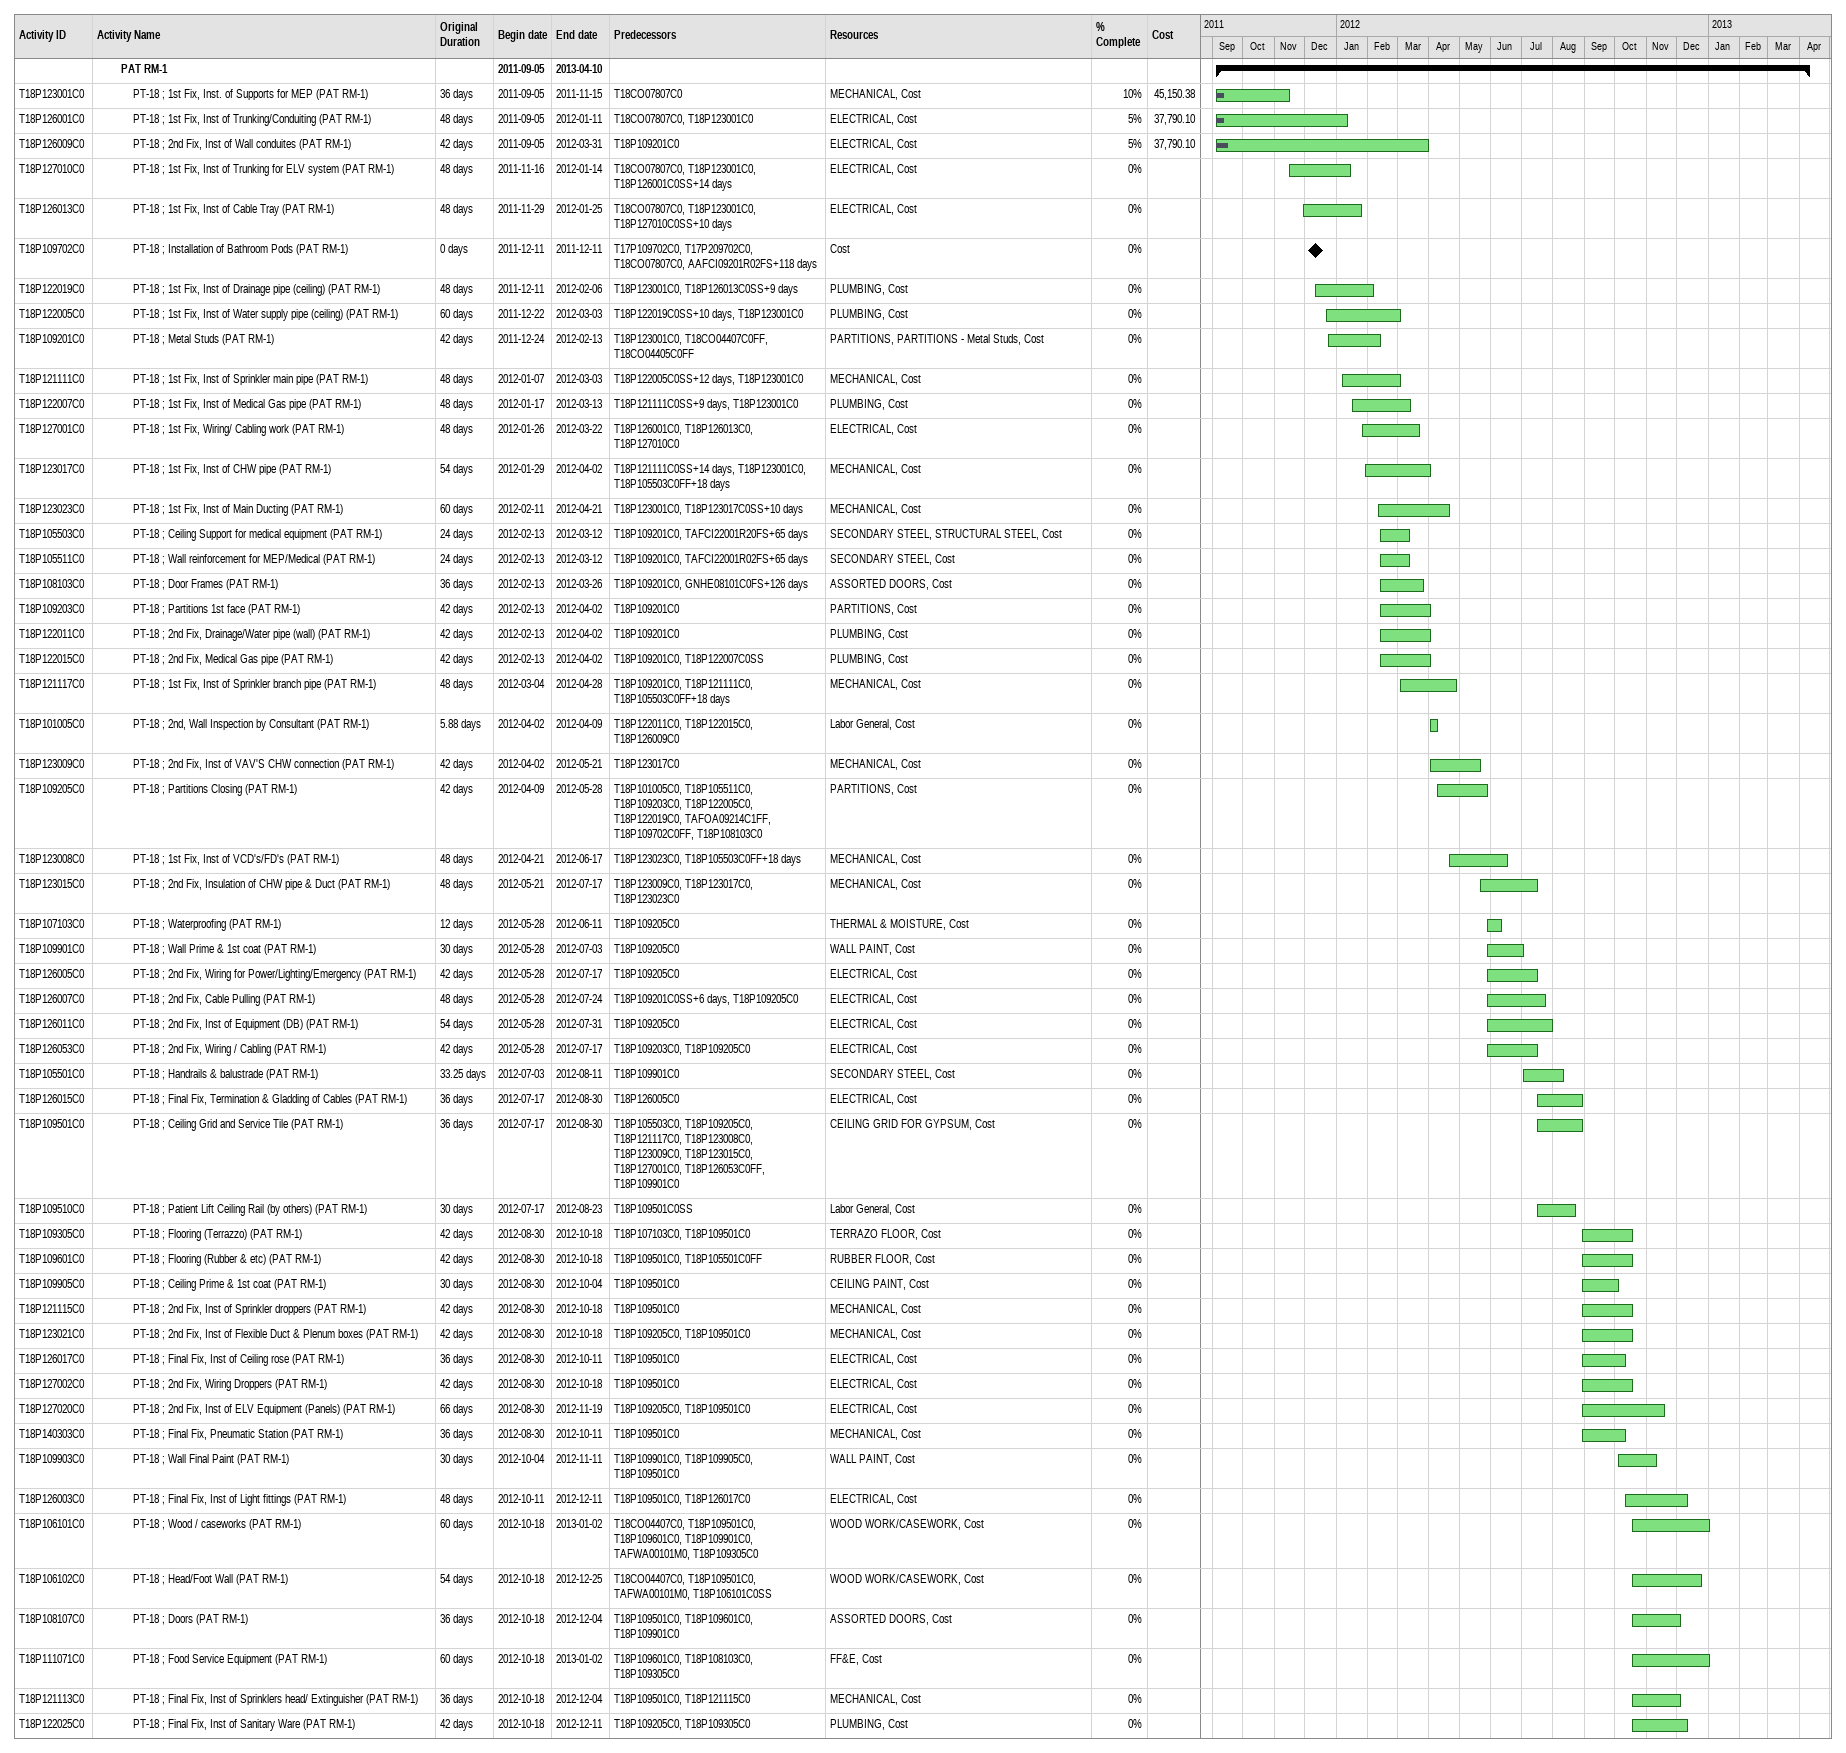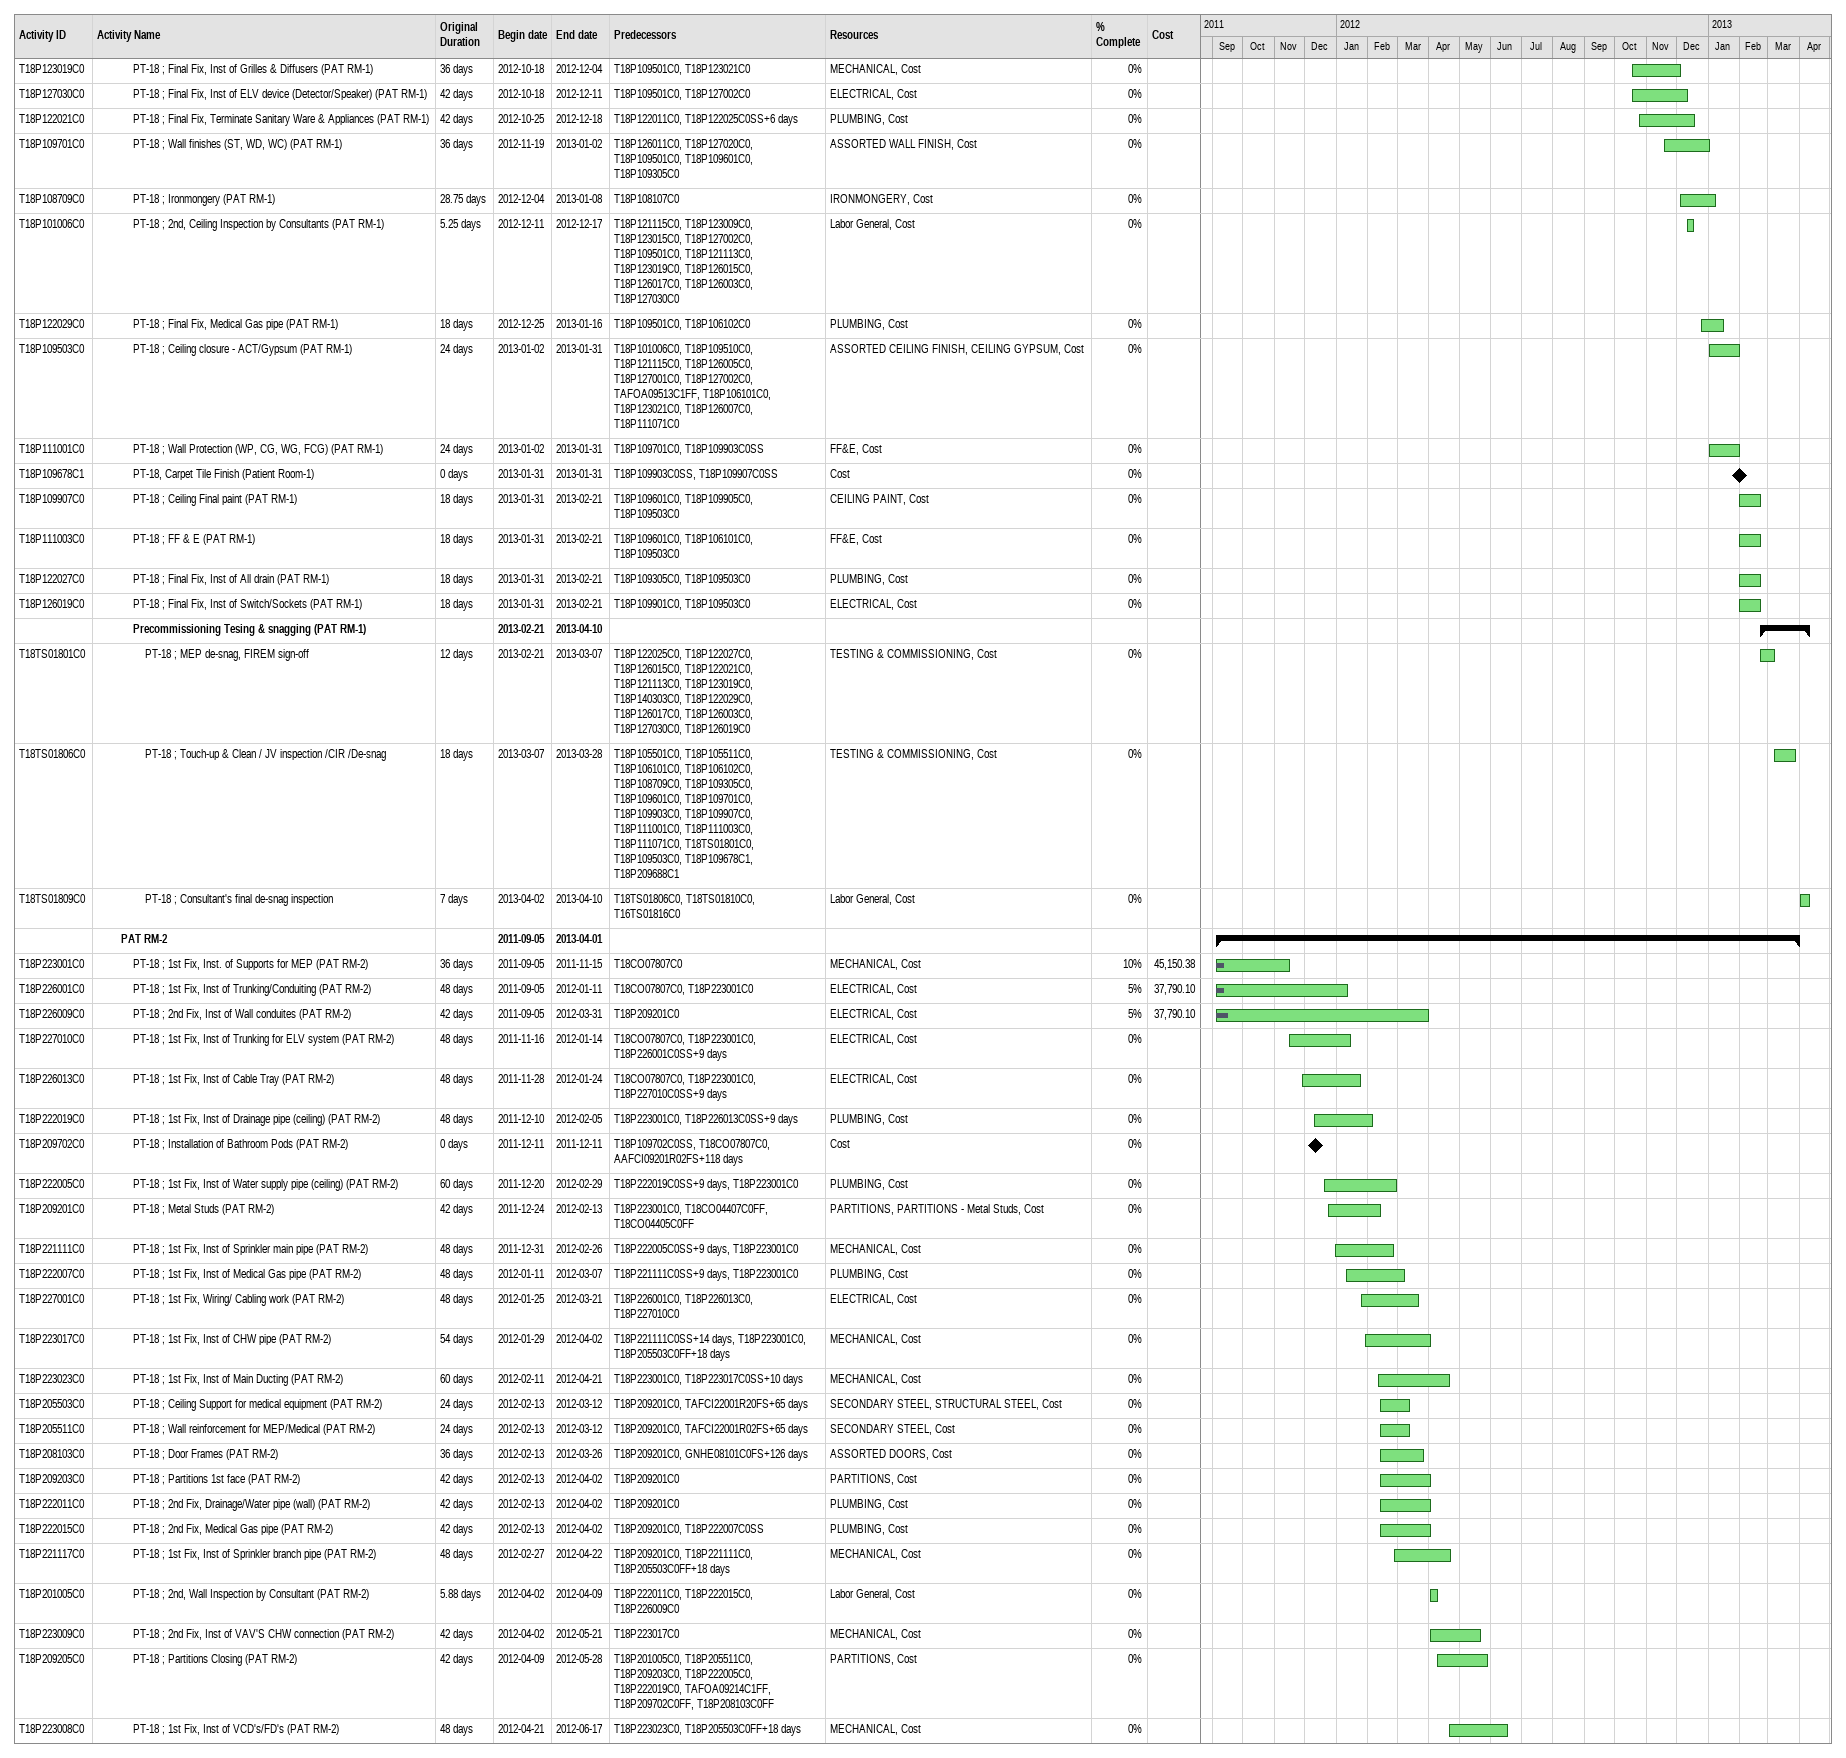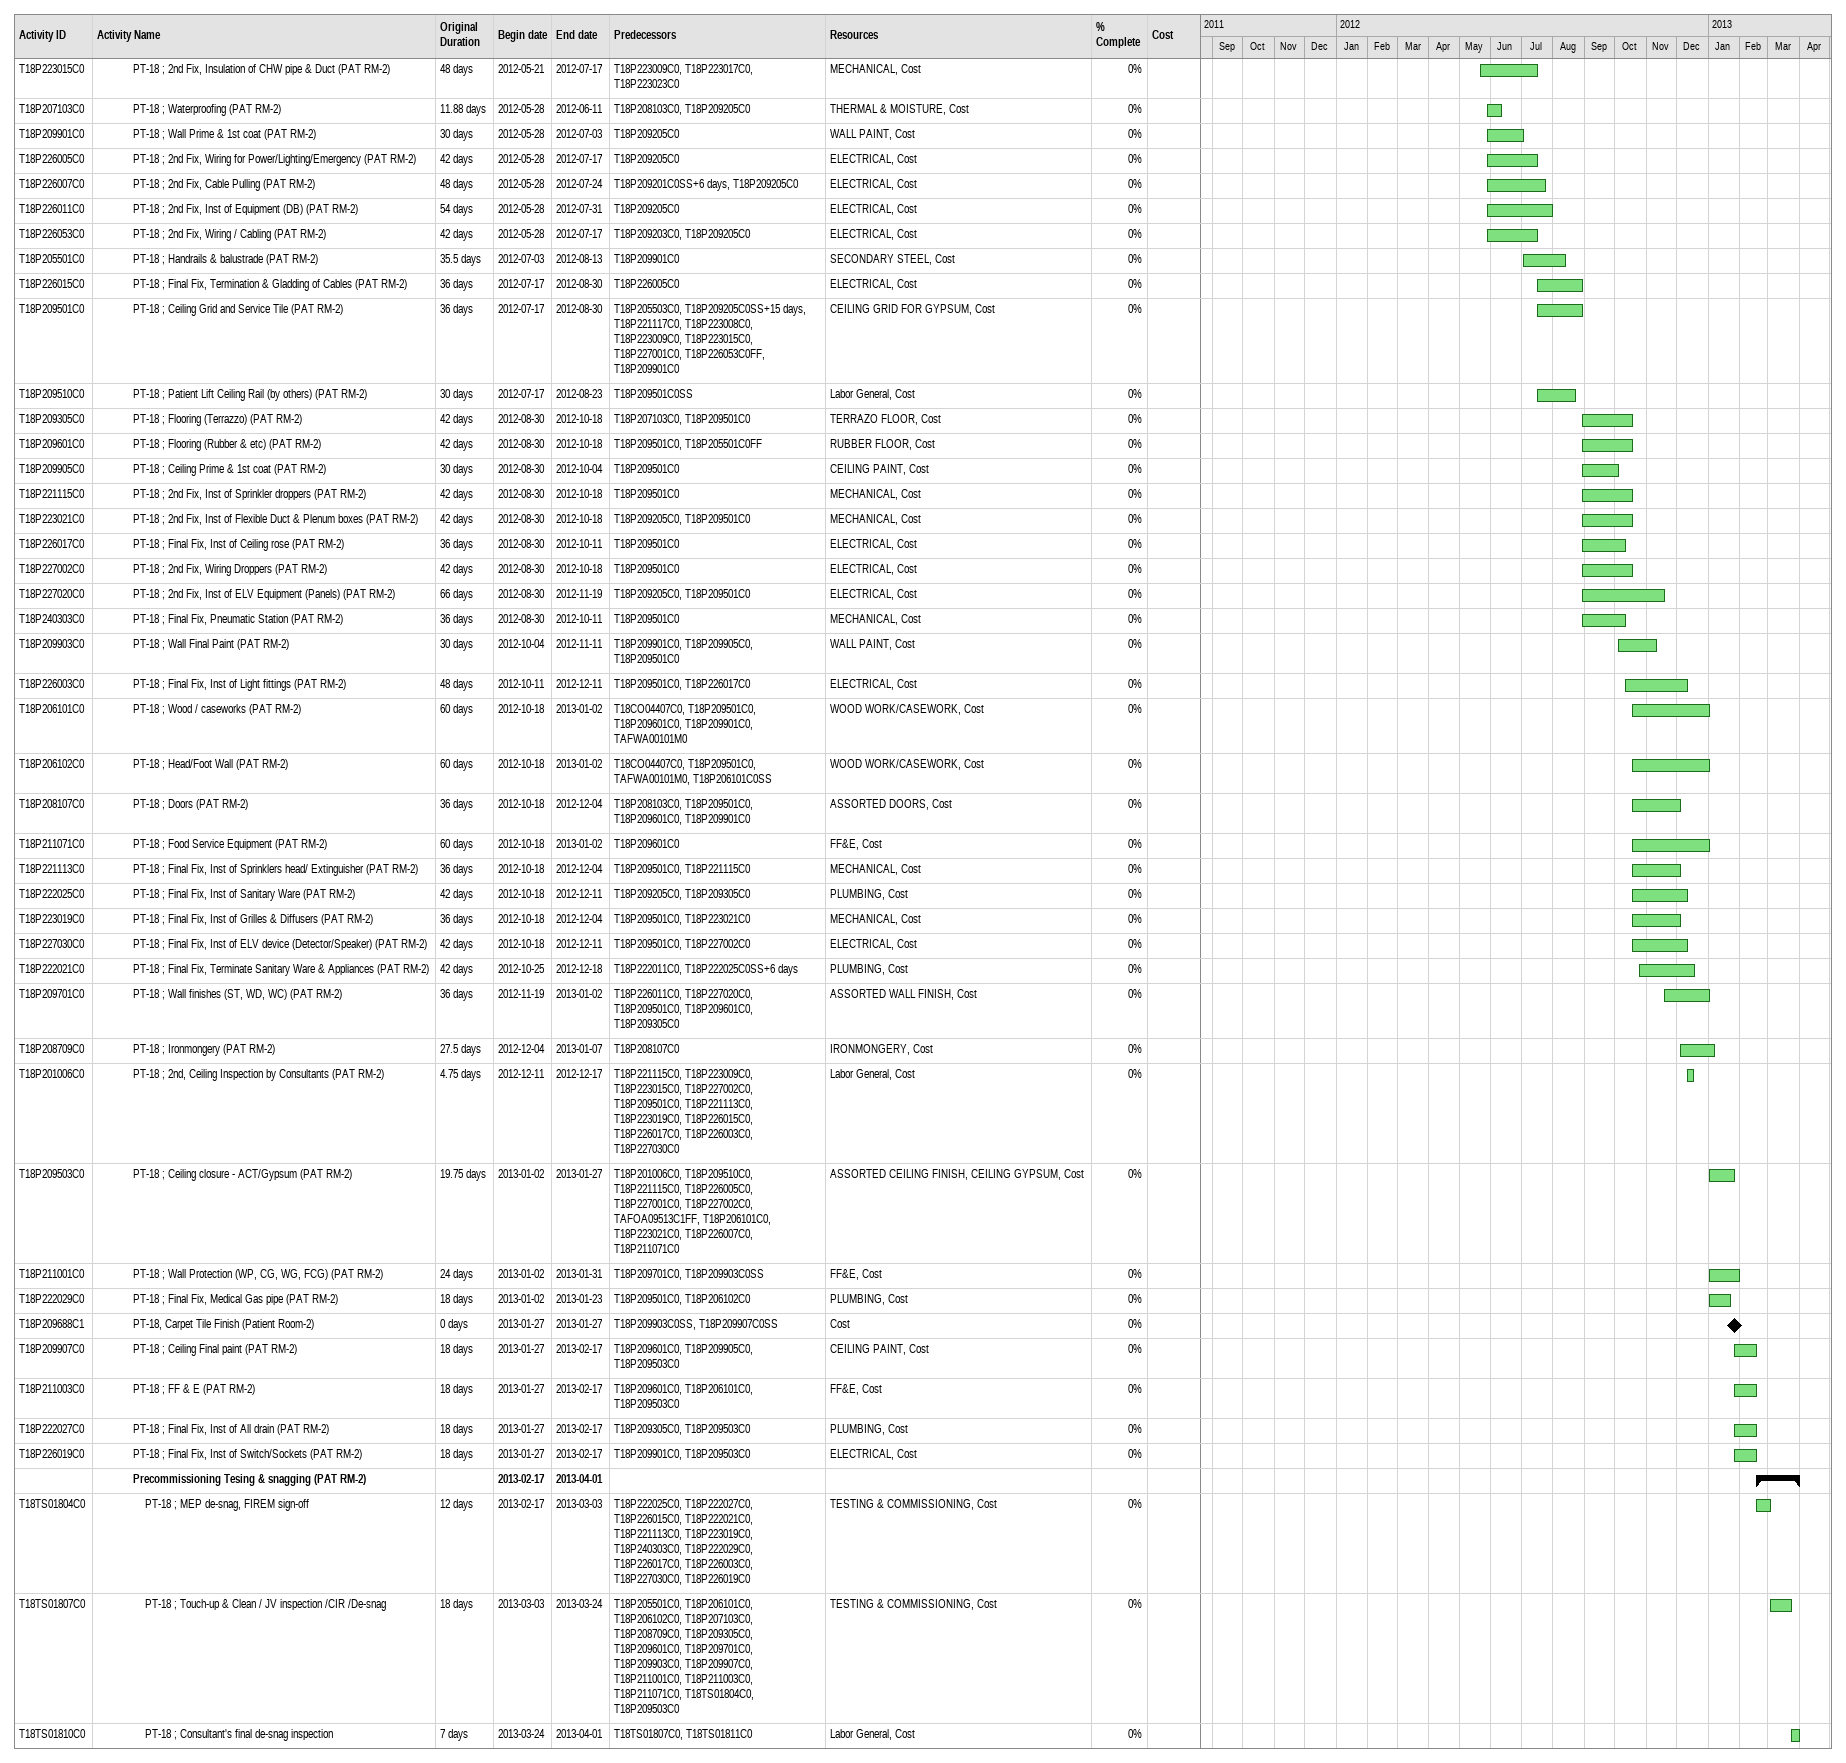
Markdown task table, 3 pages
| ID | Level | Task | Original duration | Start | Finish | Predecessors | Resources | % complete | Cost |
|---|---|---|---|---|---|---|---|---|---|
|  | 3 | **PAT RM-1** |  | 2011-09-05 | 2013-04-10 |  |  |  |  |
| T18P123001C0 | 4 | PT-18 ; 1st Fix, Inst. of Supports for MEP (PAT RM-1) | 36d | 2011-09-05 | 2011-11-15 | T18CO07807C0 | MECHANICAL, Cost | 10 | 45150.38 |
| T18P126001C0 | 4 | PT-18 ; 1st Fix, Inst of Trunking/Conduiting (PAT RM-1) | 48d | 2011-09-05 | 2012-01-11 | T18CO07807C0, T18P123001C0 | ELECTRICAL, Cost | 5 | 37790.10 |
| T18P126009C0 | 4 | PT-18 ; 2nd Fix, Inst of Wall conduites (PAT RM-1) | 42d | 2011-09-05 | 2012-03-31 | T18P109201C0 | ELECTRICAL, Cost | 5 | 37790.10 |
| T18P127010C0 | 4 | PT-18 ; 1st Fix, Inst of Trunking for ELV system (PAT RM-1) | 48d | 2011-11-16 | 2012-01-14 | T18CO07807C0, T18P123001C0, T18P126001C0SS+14d | ELECTRICAL, Cost | 0 |  |
| T18P126013C0 | 4 | PT-18 ; 1st Fix, Inst of Cable Tray (PAT RM-1) | 48d | 2011-11-29 | 2012-01-25 | T18CO07807C0, T18P123001C0, T18P127010C0SS+10d | ELECTRICAL, Cost | 0 |  |
| T18P109702C0 | 4 | PT-18 ; Installation of Bathroom Pods (PAT RM-1) | 0d | 2011-12-11 | 2011-12-11 | T17P109702C0, T17P209702C0, T18CO07807C0, AAFCI09201R02FS+118d | Cost | 0 |  |
| T18P122019C0 | 4 | PT-18 ; 1st Fix, Inst of Drainage pipe (ceiling) (PAT RM-1) | 48d | 2011-12-11 | 2012-02-06 | T18P123001C0, T18P126013C0SS+9d | PLUMBING, Cost | 0 |  |
| T18P122005C0 | 4 | PT-18 ; 1st Fix, Inst of Water supply pipe (ceiling) (PAT RM-1) | 60d | 2011-12-22 | 2012-03-03 | T18P122019C0SS+10d, T18P123001C0 | PLUMBING, Cost | 0 |  |
| T18P109201C0 | 4 | PT-18 ; Metal Studs (PAT RM-1) | 42d | 2011-12-24 | 2012-02-13 | T18P123001C0, T18CO04407C0FF, T18CO04405C0FF | PARTITIONS, PARTITIONS - Metal Studs, Cost | 0 |  |
| T18P121111C0 | 4 | PT-18 ; 1st Fix, Inst of Sprinkler main pipe (PAT RM-1) | 48d | 2012-01-07 | 2012-03-03 | T18P122005C0SS+12d, T18P123001C0 | MECHANICAL, Cost | 0 |  |
| T18P122007C0 | 4 | PT-18 ; 1st Fix, Inst of Medical Gas pipe (PAT RM-1) | 48d | 2012-01-17 | 2012-03-13 | T18P121111C0SS+9d, T18P123001C0 | PLUMBING, Cost | 0 |  |
| T18P127001C0 | 4 | PT-18 ; 1st Fix, Wiring/ Cabling work (PAT RM-1) | 48d | 2012-01-26 | 2012-03-22 | T18P126001C0, T18P126013C0, T18P127010C0 | ELECTRICAL, Cost | 0 |  |
| T18P123017C0 | 4 | PT-18 ; 1st Fix, Inst of CHW pipe (PAT RM-1) | 54d | 2012-01-29 | 2012-04-02 | T18P121111C0SS+14d, T18P123001C0, T18P105503C0FF+18d | MECHANICAL, Cost | 0 |  |
| T18P123023C0 | 4 | PT-18 ; 1st Fix, Inst of Main Ducting (PAT RM-1) | 60d | 2012-02-11 | 2012-04-21 | T18P123001C0, T18P123017C0SS+10d | MECHANICAL, Cost | 0 |  |
| T18P105503C0 | 4 | PT-18 ; Ceiling Support for medical equipment (PAT RM-1) | 24d | 2012-02-13 | 2012-03-12 | T18P109201C0, TAFCI22001R20FS+65d | SECONDARY STEEL, STRUCTURAL STEEL, Cost | 0 |  |
| T18P105511C0 | 4 | PT-18 ; Wall reinforcement for MEP/Medical (PAT RM-1) | 24d | 2012-02-13 | 2012-03-12 | T18P109201C0, TAFCI22001R02FS+65d | SECONDARY STEEL, Cost | 0 |  |
| T18P108103C0 | 4 | PT-18 ; Door Frames (PAT RM-1) | 36d | 2012-02-13 | 2012-03-26 | T18P109201C0, GNHE08101C0FS+126d | ASSORTED DOORS, Cost | 0 |  |
| T18P109203C0 | 4 | PT-18 ; Partitions 1st face (PAT RM-1) | 42d | 2012-02-13 | 2012-04-02 | T18P109201C0 | PARTITIONS, Cost | 0 |  |
| T18P122011C0 | 4 | PT-18 ; 2nd Fix, Drainage/Water pipe (wall) (PAT RM-1) | 42d | 2012-02-13 | 2012-04-02 | T18P109201C0 | PLUMBING, Cost | 0 |  |
| T18P122015C0 | 4 | PT-18 ; 2nd Fix, Medical Gas pipe (PAT RM-1) | 42d | 2012-02-13 | 2012-04-02 | T18P109201C0, T18P122007C0SS | PLUMBING, Cost | 0 |  |
| T18P121117C0 | 4 | PT-18 ; 1st Fix, Inst of Sprinkler branch pipe (PAT RM-1) | 48d | 2012-03-04 | 2012-04-28 | T18P109201C0, T18P121111C0, T18P105503C0FF+18d | MECHANICAL, Cost | 0 |  |
| T18P101005C0 | 4 | PT-18 ; 2nd, Wall Inspection by Consultant (PAT RM-1) | 5.88d | 2012-04-02 | 2012-04-09 | T18P122011C0, T18P122015C0, T18P126009C0 | Labor General, Cost | 0 |  |
| T18P123009C0 | 4 | PT-18 ; 2nd Fix, Inst of VAV'S CHW connection (PAT RM-1) | 42d | 2012-04-02 | 2012-05-21 | T18P123017C0 | MECHANICAL, Cost | 0 |  |
| T18P109205C0 | 4 | PT-18 ; Partitions Closing (PAT RM-1) | 42d | 2012-04-09 | 2012-05-28 | T18P101005C0, T18P105511C0, T18P109203C0, T18P122005C0, T18P122019C0, TAFOA09214C1FF, T18P109702C0FF, T18P108103C0 | PARTITIONS, Cost | 0 |  |
| T18P123008C0 | 4 | PT-18 ; 1st Fix, Inst of VCD's/FD's (PAT RM-1) | 48d | 2012-04-21 | 2012-06-17 | T18P123023C0, T18P105503C0FF+18d | MECHANICAL, Cost | 0 |  |
| T18P123015C0 | 4 | PT-18 ; 2nd Fix, Insulation of CHW pipe & Duct (PAT RM-1) | 48d | 2012-05-21 | 2012-07-17 | T18P123009C0, T18P123017C0, T18P123023C0 | MECHANICAL, Cost | 0 |  |
| T18P107103C0 | 4 | PT-18 ; Waterproofing (PAT RM-1) | 12d | 2012-05-28 | 2012-06-11 | T18P109205C0 | THERMAL & MOISTURE, Cost | 0 |  |
| T18P109901C0 | 4 | PT-18 ; Wall Prime & 1st coat (PAT RM-1) | 30d | 2012-05-28 | 2012-07-03 | T18P109205C0 | WALL PAINT, Cost | 0 |  |
| T18P126005C0 | 4 | PT-18 ; 2nd Fix, Wiring for Power/Lighting/Emergency (PAT RM-1) | 42d | 2012-05-28 | 2012-07-17 | T18P109205C0 | ELECTRICAL, Cost | 0 |  |
| T18P126007C0 | 4 | PT-18 ; 2nd Fix, Cable Pulling (PAT RM-1) | 48d | 2012-05-28 | 2012-07-24 | T18P109201C0SS+6d, T18P109205C0 | ELECTRICAL, Cost | 0 |  |
| T18P126011C0 | 4 | PT-18 ; 2nd Fix, Inst of Equipment (DB) (PAT RM-1) | 54d | 2012-05-28 | 2012-07-31 | T18P109205C0 | ELECTRICAL, Cost | 0 |  |
| T18P126053C0 | 4 | PT-18 ; 2nd Fix, Wiring / Cabling (PAT RM-1) | 42d | 2012-05-28 | 2012-07-17 | T18P109203C0, T18P109205C0 | ELECTRICAL, Cost | 0 |  |
| T18P105501C0 | 4 | PT-18 ; Handrails & balustrade (PAT RM-1) | 33.25d | 2012-07-03 | 2012-08-11 | T18P109901C0 | SECONDARY STEEL, Cost | 0 |  |
| T18P126015C0 | 4 | PT-18 ; Final Fix, Termination & Gladding of Cables (PAT RM-1) | 36d | 2012-07-17 | 2012-08-30 | T18P126005C0 | ELECTRICAL, Cost | 0 |  |
| T18P109501C0 | 4 | PT-18 ; Ceiling Grid and Service Tile (PAT RM-1) | 36d | 2012-07-17 | 2012-08-30 | T18P105503C0, T18P109205C0, T18P121117C0, T18P123008C0, T18P123009C0, T18P123015C0, T18P127001C0, T18P126053C0FF, T18P109901C0 | CEILING GRID FOR GYPSUM, Cost | 0 |  |
| T18P109510C0 | 4 | PT-18 ; Patient Lift Ceiling Rail (by others) (PAT RM-1) | 30d | 2012-07-17 | 2012-08-23 | T18P109501C0SS | Labor General, Cost | 0 |  |
| T18P109305C0 | 4 | PT-18 ; Flooring (Terrazzo) (PAT RM-1) | 42d | 2012-08-30 | 2012-10-18 | T18P107103C0, T18P109501C0 | TERRAZO FLOOR, Cost | 0 |  |
| T18P109601C0 | 4 | PT-18 ; Flooring (Rubber & etc) (PAT RM-1) | 42d | 2012-08-30 | 2012-10-18 | T18P109501C0, T18P105501C0FF | RUBBER FLOOR, Cost | 0 |  |
| T18P109905C0 | 4 | PT-18 ; Ceiling Prime & 1st coat (PAT RM-1) | 30d | 2012-08-30 | 2012-10-04 | T18P109501C0 | CEILING PAINT, Cost | 0 |  |
| T18P121115C0 | 4 | PT-18 ; 2nd Fix, Inst of Sprinkler droppers (PAT RM-1) | 42d | 2012-08-30 | 2012-10-18 | T18P109501C0 | MECHANICAL, Cost | 0 |  |
| T18P123021C0 | 4 | PT-18 ; 2nd Fix, Inst of Flexible Duct & Plenum boxes (PAT RM-1) | 42d | 2012-08-30 | 2012-10-18 | T18P109205C0, T18P109501C0 | MECHANICAL, Cost | 0 |  |
| T18P126017C0 | 4 | PT-18 ; Final Fix, Inst of Ceiling rose (PAT RM-1) | 36d | 2012-08-30 | 2012-10-11 | T18P109501C0 | ELECTRICAL, Cost | 0 |  |
| T18P127002C0 | 4 | PT-18 ; 2nd Fix, Wiring Droppers (PAT RM-1) | 42d | 2012-08-30 | 2012-10-18 | T18P109501C0 | ELECTRICAL, Cost | 0 |  |
| T18P127020C0 | 4 | PT-18 ; 2nd Fix, Inst of ELV Equipment (Panels) (PAT RM-1) | 66d | 2012-08-30 | 2012-11-19 | T18P109205C0, T18P109501C0 | ELECTRICAL, Cost | 0 |  |
| T18P140303C0 | 4 | PT-18 ; Final Fix, Pneumatic Station (PAT RM-1) | 36d | 2012-08-30 | 2012-10-11 | T18P109501C0 | MECHANICAL, Cost | 0 |  |
| T18P109903C0 | 4 | PT-18 ; Wall Final Paint (PAT RM-1) | 30d | 2012-10-04 | 2012-11-11 | T18P109901C0, T18P109905C0, T18P109501C0 | WALL PAINT, Cost | 0 |  |
| T18P126003C0 | 4 | PT-18 ; Final Fix, Inst of Light fittings (PAT RM-1) | 48d | 2012-10-11 | 2012-12-11 | T18P109501C0, T18P126017C0 | ELECTRICAL, Cost | 0 |  |
| T18P106101C0 | 4 | PT-18 ; Wood / caseworks (PAT RM-1) | 60d | 2012-10-18 | 2013-01-02 | T18CO04407C0, T18P109501C0, T18P109601C0, T18P109901C0, TAFWA00101M0, T18P109305C0 | WOOD WORK/CASEWORK, Cost | 0 |  |
| T18P106102C0 | 4 | PT-18 ; Head/Foot Wall (PAT RM-1) | 54d | 2012-10-18 | 2012-12-25 | T18CO04407C0, T18P109501C0, TAFWA00101M0, T18P106101C0SS | WOOD WORK/CASEWORK, Cost | 0 |  |
| T18P108107C0 | 4 | PT-18 ; Doors (PAT RM-1) | 36d | 2012-10-18 | 2012-12-04 | T18P109501C0, T18P109601C0, T18P109901C0 | ASSORTED DOORS, Cost | 0 |  |
| T18P111071C0 | 4 | PT-18 ; Food Service Equipment (PAT RM-1) | 60d | 2012-10-18 | 2013-01-02 | T18P109601C0, T18P108103C0, T18P109305C0 | FF&E, Cost | 0 |  |
| T18P121113C0 | 4 | PT-18 ; Final Fix, Inst of Sprinklers head/ Extinguisher (PAT RM-1) | 36d | 2012-10-18 | 2012-12-04 | T18P109501C0, T18P121115C0 | MECHANICAL, Cost | 0 |  |
| T18P122025C0 | 4 | PT-18 ; Final Fix, Inst of Sanitary Ware (PAT RM-1) | 42d | 2012-10-18 | 2012-12-11 | T18P109205C0, T18P109305C0 | PLUMBING, Cost | 0 |  |
| T18P123019C0 | 4 | PT-18 ; Final Fix, Inst of Grilles & Diffusers (PAT RM-1) | 36d | 2012-10-18 | 2012-12-04 | T18P109501C0, T18P123021C0 | MECHANICAL, Cost | 0 |  |
| T18P127030C0 | 4 | PT-18 ; Final Fix, Inst of ELV device (Detector/Speaker) (PAT RM-1) | 42d | 2012-10-18 | 2012-12-11 | T18P109501C0, T18P127002C0 | ELECTRICAL, Cost | 0 |  |
| T18P122021C0 | 4 | PT-18 ; Final Fix, Terminate Sanitary Ware & Appliances (PAT RM-1) | 42d | 2012-10-25 | 2012-12-18 | T18P122011C0, T18P122025C0SS+6d | PLUMBING, Cost | 0 |  |
| T18P109701C0 | 4 | PT-18 ; Wall finishes (ST, WD, WC) (PAT RM-1) | 36d | 2012-11-19 | 2013-01-02 | T18P126011C0, T18P127020C0, T18P109501C0, T18P109601C0, T18P109305C0 | ASSORTED WALL FINISH, Cost | 0 |  |
| T18P108709C0 | 4 | PT-18 ; Ironmongery (PAT RM-1) | 28.75d | 2012-12-04 | 2013-01-08 | T18P108107C0 | IRONMONGERY, Cost | 0 |  |
| T18P101006C0 | 4 | PT-18 ; 2nd, Ceiling Inspection by Consultants (PAT RM-1) | 5.25d | 2012-12-11 | 2012-12-17 | T18P121115C0, T18P123009C0, T18P123015C0, T18P127002C0, T18P109501C0, T18P121113C0, T18P123019C0, T18P126015C0, T18P126017C0, T18P126003C0, T18P127030C0 | Labor General, Cost | 0 |  |
| T18P122029C0 | 4 | PT-18 ; Final Fix, Medical Gas pipe (PAT RM-1) | 18d | 2012-12-25 | 2013-01-16 | T18P109501C0, T18P106102C0 | PLUMBING, Cost | 0 |  |
| T18P109503C0 | 4 | PT-18 ; Ceiling closure - ACT/Gypsum (PAT RM-1) | 24d | 2013-01-02 | 2013-01-31 | T18P101006C0, T18P109510C0, T18P121115C0, T18P126005C0, T18P127001C0, T18P127002C0, TAFOA09513C1FF, T18P106101C0, T18P123021C0, T18P126007C0, T18P111071C0 | ASSORTED CEILING FINISH, CEILING GYPSUM, Cost | 0 |  |
| T18P111001C0 | 4 | PT-18 ; Wall Protection (WP, CG, WG, FCG) (PAT RM-1) | 24d | 2013-01-02 | 2013-01-31 | T18P109701C0, T18P109903C0SS | FF&E, Cost | 0 |  |
| T18P109678C1 | 4 | PT-18, Carpet Tile Finish (Patient Room-1) | 0d | 2013-01-31 | 2013-01-31 | T18P109903C0SS, T18P109907C0SS | Cost | 0 |  |
| T18P109907C0 | 4 | PT-18 ; Ceiling Final paint (PAT RM-1) | 18d | 2013-01-31 | 2013-02-21 | T18P109601C0, T18P109905C0, T18P109503C0 | CEILING PAINT, Cost | 0 |  |
| T18P111003C0 | 4 | PT-18 ; FF & E (PAT RM-1) | 18d | 2013-01-31 | 2013-02-21 | T18P109601C0, T18P106101C0, T18P109503C0 | FF&E, Cost | 0 |  |
| T18P122027C0 | 4 | PT-18 ; Final Fix, Inst of All drain (PAT RM-1) | 18d | 2013-01-31 | 2013-02-21 | T18P109305C0, T18P109503C0 | PLUMBING, Cost | 0 |  |
| T18P126019C0 | 4 | PT-18 ; Final Fix, Inst of Switch/Sockets (PAT RM-1) | 18d | 2013-01-31 | 2013-02-21 | T18P109901C0, T18P109503C0 | ELECTRICAL, Cost | 0 |  |
|  | 4 | **Precommissioning Tesing & snagging (PAT RM-1)** |  | 2013-02-21 | 2013-04-10 |  |  |  |  |
| T18TS01801C0 | 5 | PT-18 ; MEP de-snag, FIREM sign-off | 12d | 2013-02-21 | 2013-03-07 | T18P122025C0, T18P122027C0, T18P126015C0, T18P122021C0, T18P121113C0, T18P123019C0, T18P140303C0, T18P122029C0, T18P126017C0, T18P126003C0, T18P127030C0, T18P126019C0 | TESTING & COMMISSIONING, Cost | 0 |  |
| T18TS01806C0 | 5 | PT-18 ; Touch-up & Clean / JV inspection /CIR /De-snag | 18d | 2013-03-07 | 2013-03-28 | T18P105501C0, T18P105511C0, T18P106101C0, T18P106102C0, T18P108709C0, T18P109305C0, T18P109601C0, T18P109701C0, T18P109903C0, T18P109907C0, T18P111001C0, T18P111003C0, T18P111071C0, T18TS01801C0, T18P109503C0, T18P109678C1, T18P209688C1 | TESTING & COMMISSIONING, Cost | 0 |  |
| T18TS01809C0 | 5 | PT-18 ; Consultant's final de-snag inspection | 7d | 2013-04-02 | 2013-04-10 | T18TS01806C0, T18TS01810C0, T16TS01816C0 | Labor General, Cost | 0 |  |
|  | 3 | **PAT RM-2** |  | 2011-09-05 | 2013-04-01 |  |  |  |  |
| T18P223001C0 | 4 | PT-18 ; 1st Fix, Inst. of Supports for MEP (PAT RM-2) | 36d | 2011-09-05 | 2011-11-15 | T18CO07807C0 | MECHANICAL, Cost | 10 | 45150.38 |
| T18P226001C0 | 4 | PT-18 ; 1st Fix, Inst of Trunking/Conduiting (PAT RM-2) | 48d | 2011-09-05 | 2012-01-11 | T18CO07807C0, T18P223001C0 | ELECTRICAL, Cost | 5 | 37790.10 |
| T18P226009C0 | 4 | PT-18 ; 2nd Fix, Inst of Wall conduites (PAT RM-2) | 42d | 2011-09-05 | 2012-03-31 | T18P209201C0 | ELECTRICAL, Cost | 5 | 37790.10 |
| T18P227010C0 | 4 | PT-18 ; 1st Fix, Inst of Trunking for ELV system (PAT RM-2) | 48d | 2011-11-16 | 2012-01-14 | T18CO07807C0, T18P223001C0, T18P226001C0SS+9d | ELECTRICAL, Cost | 0 |  |
| T18P226013C0 | 4 | PT-18 ; 1st Fix, Inst of Cable Tray (PAT RM-2) | 48d | 2011-11-28 | 2012-01-24 | T18CO07807C0, T18P223001C0, T18P227010C0SS+9d | ELECTRICAL, Cost | 0 |  |
| T18P222019C0 | 4 | PT-18 ; 1st Fix, Inst of Drainage pipe (ceiling) (PAT RM-2) | 48d | 2011-12-10 | 2012-02-05 | T18P223001C0, T18P226013C0SS+9d | PLUMBING, Cost | 0 |  |
| T18P209702C0 | 4 | PT-18 ; Installation of Bathroom Pods (PAT RM-2) | 0d | 2011-12-11 | 2011-12-11 | T18P109702C0SS, T18CO07807C0, AAFCI09201R02FS+118d | Cost | 0 |  |
| T18P222005C0 | 4 | PT-18 ; 1st Fix, Inst of Water supply pipe (ceiling) (PAT RM-2) | 60d | 2011-12-20 | 2012-02-29 | T18P222019C0SS+9d, T18P223001C0 | PLUMBING, Cost | 0 |  |
| T18P209201C0 | 4 | PT-18 ; Metal Studs (PAT RM-2) | 42d | 2011-12-24 | 2012-02-13 | T18P223001C0, T18CO04407C0FF, T18CO04405C0FF | PARTITIONS, PARTITIONS - Metal Studs, Cost | 0 |  |
| T18P221111C0 | 4 | PT-18 ; 1st Fix, Inst of Sprinkler main pipe (PAT RM-2) | 48d | 2011-12-31 | 2012-02-26 | T18P222005C0SS+9d, T18P223001C0 | MECHANICAL, Cost | 0 |  |
| T18P222007C0 | 4 | PT-18 ; 1st Fix, Inst of Medical Gas pipe (PAT RM-2) | 48d | 2012-01-11 | 2012-03-07 | T18P221111C0SS+9d, T18P223001C0 | PLUMBING, Cost | 0 |  |
| T18P227001C0 | 4 | PT-18 ; 1st Fix, Wiring/ Cabling work (PAT RM-2) | 48d | 2012-01-25 | 2012-03-21 | T18P226001C0, T18P226013C0, T18P227010C0 | ELECTRICAL, Cost | 0 |  |
| T18P223017C0 | 4 | PT-18 ; 1st Fix, Inst of CHW pipe (PAT RM-2) | 54d | 2012-01-29 | 2012-04-02 | T18P221111C0SS+14d, T18P223001C0, T18P205503C0FF+18d | MECHANICAL, Cost | 0 |  |
| T18P223023C0 | 4 | PT-18 ; 1st Fix, Inst of Main Ducting (PAT RM-2) | 60d | 2012-02-11 | 2012-04-21 | T18P223001C0, T18P223017C0SS+10d | MECHANICAL, Cost | 0 |  |
| T18P205503C0 | 4 | PT-18 ; Ceiling Support for medical equipment (PAT RM-2) | 24d | 2012-02-13 | 2012-03-12 | T18P209201C0, TAFCI22001R20FS+65d | SECONDARY STEEL, STRUCTURAL STEEL, Cost | 0 |  |
| T18P205511C0 | 4 | PT-18 ; Wall reinforcement for MEP/Medical (PAT RM-2) | 24d | 2012-02-13 | 2012-03-12 | T18P209201C0, TAFCI22001R02FS+65d | SECONDARY STEEL, Cost | 0 |  |
| T18P208103C0 | 4 | PT-18 ; Door Frames (PAT RM-2) | 36d | 2012-02-13 | 2012-03-26 | T18P209201C0, GNHE08101C0FS+126d | ASSORTED DOORS, Cost | 0 |  |
| T18P209203C0 | 4 | PT-18 ; Partitions 1st face (PAT RM-2) | 42d | 2012-02-13 | 2012-04-02 | T18P209201C0 | PARTITIONS, Cost | 0 |  |
| T18P222011C0 | 4 | PT-18 ; 2nd Fix, Drainage/Water pipe (wall) (PAT RM-2) | 42d | 2012-02-13 | 2012-04-02 | T18P209201C0 | PLUMBING, Cost | 0 |  |
| T18P222015C0 | 4 | PT-18 ; 2nd Fix, Medical Gas pipe (PAT RM-2) | 42d | 2012-02-13 | 2012-04-02 | T18P209201C0, T18P222007C0SS | PLUMBING, Cost | 0 |  |
| T18P221117C0 | 4 | PT-18 ; 1st Fix, Inst of Sprinkler branch pipe (PAT RM-2) | 48d | 2012-02-27 | 2012-04-22 | T18P209201C0, T18P221111C0, T18P205503C0FF+18d | MECHANICAL, Cost | 0 |  |
| T18P201005C0 | 4 | PT-18 ; 2nd, Wall Inspection by Consultant (PAT RM-2) | 5.88d | 2012-04-02 | 2012-04-09 | T18P222011C0, T18P222015C0, T18P226009C0 | Labor General, Cost | 0 |  |
| T18P223009C0 | 4 | PT-18 ; 2nd Fix, Inst of VAV'S CHW connection (PAT RM-2) | 42d | 2012-04-02 | 2012-05-21 | T18P223017C0 | MECHANICAL, Cost | 0 |  |
| T18P209205C0 | 4 | PT-18 ; Partitions Closing (PAT RM-2) | 42d | 2012-04-09 | 2012-05-28 | T18P201005C0, T18P205511C0, T18P209203C0, T18P222005C0, T18P222019C0, TAFOA09214C1FF, T18P209702C0FF, T18P208103C0FF | PARTITIONS, Cost | 0 |  |
| T18P223008C0 | 4 | PT-18 ; 1st Fix, Inst of VCD's/FD's (PAT RM-2) | 48d | 2012-04-21 | 2012-06-17 | T18P223023C0, T18P205503C0FF+18d | MECHANICAL, Cost | 0 |  |
| T18P223015C0 | 4 | PT-18 ; 2nd Fix, Insulation of CHW pipe & Duct (PAT RM-2) | 48d | 2012-05-21 | 2012-07-17 | T18P223009C0, T18P223017C0, T18P223023C0 | MECHANICAL, Cost | 0 |  |
| T18P207103C0 | 4 | PT-18 ; Waterproofing (PAT RM-2) | 11.88d | 2012-05-28 | 2012-06-11 | T18P208103C0, T18P209205C0 | THERMAL & MOISTURE, Cost | 0 |  |
| T18P209901C0 | 4 | PT-18 ; Wall Prime & 1st coat (PAT RM-2) | 30d | 2012-05-28 | 2012-07-03 | T18P209205C0 | WALL PAINT, Cost | 0 |  |
| T18P226005C0 | 4 | PT-18 ; 2nd Fix, Wiring for Power/Lighting/Emergency (PAT RM-2) | 42d | 2012-05-28 | 2012-07-17 | T18P209205C0 | ELECTRICAL, Cost | 0 |  |
| T18P226007C0 | 4 | PT-18 ; 2nd Fix, Cable Pulling (PAT RM-2) | 48d | 2012-05-28 | 2012-07-24 | T18P209201C0SS+6d, T18P209205C0 | ELECTRICAL, Cost | 0 |  |
| T18P226011C0 | 4 | PT-18 ; 2nd Fix, Inst of Equipment (DB) (PAT RM-2) | 54d | 2012-05-28 | 2012-07-31 | T18P209205C0 | ELECTRICAL, Cost | 0 |  |
| T18P226053C0 | 4 | PT-18 ; 2nd Fix, Wiring / Cabling (PAT RM-2) | 42d | 2012-05-28 | 2012-07-17 | T18P209203C0, T18P209205C0 | ELECTRICAL, Cost | 0 |  |
| T18P205501C0 | 4 | PT-18 ; Handrails & balustrade (PAT RM-2) | 35.5d | 2012-07-03 | 2012-08-13 | T18P209901C0 | SECONDARY STEEL, Cost | 0 |  |
| T18P226015C0 | 4 | PT-18 ; Final Fix, Termination & Gladding of Cables (PAT RM-2) | 36d | 2012-07-17 | 2012-08-30 | T18P226005C0 | ELECTRICAL, Cost | 0 |  |
| T18P209501C0 | 4 | PT-18 ; Ceiling Grid and Service Tile (PAT RM-2) | 36d | 2012-07-17 | 2012-08-30 | T18P205503C0, T18P209205C0SS+15d, T18P221117C0, T18P223008C0, T18P223009C0, T18P223015C0, T18P227001C0, T18P226053C0FF, T18P209901C0 | CEILING GRID FOR GYPSUM, Cost | 0 |  |
| T18P209510C0 | 4 | PT-18 ; Patient Lift Ceiling Rail (by others) (PAT RM-2) | 30d | 2012-07-17 | 2012-08-23 | T18P209501C0SS | Labor General, Cost | 0 |  |
| T18P209305C0 | 4 | PT-18 ; Flooring (Terrazzo) (PAT RM-2) | 42d | 2012-08-30 | 2012-10-18 | T18P207103C0, T18P209501C0 | TERRAZO FLOOR, Cost | 0 |  |
| T18P209601C0 | 4 | PT-18 ; Flooring (Rubber & etc) (PAT RM-2) | 42d | 2012-08-30 | 2012-10-18 | T18P209501C0, T18P205501C0FF | RUBBER FLOOR, Cost | 0 |  |
| T18P209905C0 | 4 | PT-18 ; Ceiling Prime & 1st coat (PAT RM-2) | 30d | 2012-08-30 | 2012-10-04 | T18P209501C0 | CEILING PAINT, Cost | 0 |  |
| T18P221115C0 | 4 | PT-18 ; 2nd Fix, Inst of Sprinkler droppers (PAT RM-2) | 42d | 2012-08-30 | 2012-10-18 | T18P209501C0 | MECHANICAL, Cost | 0 |  |
| T18P223021C0 | 4 | PT-18 ; 2nd Fix, Inst of Flexible Duct & Plenum boxes (PAT RM-2) | 42d | 2012-08-30 | 2012-10-18 | T18P209205C0, T18P209501C0 | MECHANICAL, Cost | 0 |  |
| T18P226017C0 | 4 | PT-18 ; Final Fix, Inst of Ceiling rose (PAT RM-2) | 36d | 2012-08-30 | 2012-10-11 | T18P209501C0 | ELECTRICAL, Cost | 0 |  |
| T18P227002C0 | 4 | PT-18 ; 2nd Fix, Wiring Droppers (PAT RM-2) | 42d | 2012-08-30 | 2012-10-18 | T18P209501C0 | ELECTRICAL, Cost | 0 |  |
| T18P227020C0 | 4 | PT-18 ; 2nd Fix, Inst of ELV Equipment (Panels) (PAT RM-2) | 66d | 2012-08-30 | 2012-11-19 | T18P209205C0, T18P209501C0 | ELECTRICAL, Cost | 0 |  |
| T18P240303C0 | 4 | PT-18 ; Final Fix, Pneumatic Station (PAT RM-2) | 36d | 2012-08-30 | 2012-10-11 | T18P209501C0 | MECHANICAL, Cost | 0 |  |
| T18P209903C0 | 4 | PT-18 ; Wall Final Paint (PAT RM-2) | 30d | 2012-10-04 | 2012-11-11 | T18P209901C0, T18P209905C0, T18P209501C0 | WALL PAINT, Cost | 0 |  |
| T18P226003C0 | 4 | PT-18 ; Final Fix, Inst of Light fittings (PAT RM-2) | 48d | 2012-10-11 | 2012-12-11 | T18P209501C0, T18P226017C0 | ELECTRICAL, Cost | 0 |  |
| T18P206101C0 | 4 | PT-18 ; Wood / caseworks (PAT RM-2) | 60d | 2012-10-18 | 2013-01-02 | T18CO04407C0, T18P209501C0, T18P209601C0, T18P209901C0, TAFWA00101M0 | WOOD WORK/CASEWORK, Cost | 0 |  |
| T18P206102C0 | 4 | PT-18 ; Head/Foot Wall (PAT RM-2) | 60d | 2012-10-18 | 2013-01-02 | T18CO04407C0, T18P209501C0, TAFWA00101M0, T18P206101C0SS | WOOD WORK/CASEWORK, Cost | 0 |  |
| T18P208107C0 | 4 | PT-18 ; Doors (PAT RM-2) | 36d | 2012-10-18 | 2012-12-04 | T18P208103C0, T18P209501C0, T18P209601C0, T18P209901C0 | ASSORTED DOORS, Cost | 0 |  |
| T18P211071C0 | 4 | PT-18 ; Food Service Equipment (PAT RM-2) | 60d | 2012-10-18 | 2013-01-02 | T18P209601C0 | FF&E, Cost | 0 |  |
| T18P221113C0 | 4 | PT-18 ; Final Fix, Inst of Sprinklers head/ Extinguisher (PAT RM-2) | 36d | 2012-10-18 | 2012-12-04 | T18P209501C0, T18P221115C0 | MECHANICAL, Cost | 0 |  |
| T18P222025C0 | 4 | PT-18 ; Final Fix, Inst of Sanitary Ware (PAT RM-2) | 42d | 2012-10-18 | 2012-12-11 | T18P209205C0, T18P209305C0 | PLUMBING, Cost | 0 |  |
| T18P223019C0 | 4 | PT-18 ; Final Fix, Inst of Grilles & Diffusers (PAT RM-2) | 36d | 2012-10-18 | 2012-12-04 | T18P209501C0, T18P223021C0 | MECHANICAL, Cost | 0 |  |
| T18P227030C0 | 4 | PT-18 ; Final Fix, Inst of ELV device (Detector/Speaker) (PAT RM-2) | 42d | 2012-10-18 | 2012-12-11 | T18P209501C0, T18P227002C0 | ELECTRICAL, Cost | 0 |  |
| T18P222021C0 | 4 | PT-18 ; Final Fix, Terminate Sanitary Ware & Appliances (PAT RM-2) | 42d | 2012-10-25 | 2012-12-18 | T18P222011C0, T18P222025C0SS+6d | PLUMBING, Cost | 0 |  |
| T18P209701C0 | 4 | PT-18 ; Wall finishes (ST, WD, WC) (PAT RM-2) | 36d | 2012-11-19 | 2013-01-02 | T18P226011C0, T18P227020C0, T18P209501C0, T18P209601C0, T18P209305C0 | ASSORTED WALL FINISH, Cost | 0 |  |
| T18P208709C0 | 4 | PT-18 ; Ironmongery (PAT RM-2) | 27.5d | 2012-12-04 | 2013-01-07 | T18P208107C0 | IRONMONGERY, Cost | 0 |  |
| T18P201006C0 | 4 | PT-18 ; 2nd, Ceiling Inspection by Consultants (PAT RM-2) | 4.75d | 2012-12-11 | 2012-12-17 | T18P221115C0, T18P223009C0, T18P223015C0, T18P227002C0, T18P209501C0, T18P221113C0, T18P223019C0, T18P226015C0, T18P226017C0, T18P226003C0, T18P227030C0 | Labor General, Cost | 0 |  |
| T18P209503C0 | 4 | PT-18 ; Ceiling closure - ACT/Gypsum (PAT RM-2) | 19.75d | 2013-01-02 | 2013-01-27 | T18P201006C0, T18P209510C0, T18P221115C0, T18P226005C0, T18P227001C0, T18P227002C0, TAFOA09513C1FF, T18P206101C0, T18P223021C0, T18P226007C0, T18P211071C0 | ASSORTED CEILING FINISH, CEILING GYPSUM, Cost | 0 |  |
| T18P211001C0 | 4 | PT-18 ; Wall Protection (WP, CG, WG, FCG) (PAT RM-2) | 24d | 2013-01-02 | 2013-01-31 | T18P209701C0, T18P209903C0SS | FF&E, Cost | 0 |  |
| T18P222029C0 | 4 | PT-18 ; Final Fix, Medical Gas pipe (PAT RM-2) | 18d | 2013-01-02 | 2013-01-23 | T18P209501C0, T18P206102C0 | PLUMBING, Cost | 0 |  |
| T18P209688C1 | 4 | PT-18, Carpet Tile Finish (Patient Room-2) | 0d | 2013-01-27 | 2013-01-27 | T18P209903C0SS, T18P209907C0SS | Cost | 0 |  |
| T18P209907C0 | 4 | PT-18 ; Ceiling Final paint (PAT RM-2) | 18d | 2013-01-27 | 2013-02-17 | T18P209601C0, T18P209905C0, T18P209503C0 | CEILING PAINT, Cost | 0 |  |
| T18P211003C0 | 4 | PT-18 ; FF & E (PAT RM-2) | 18d | 2013-01-27 | 2013-02-17 | T18P209601C0, T18P206101C0, T18P209503C0 | FF&E, Cost | 0 |  |
| T18P222027C0 | 4 | PT-18 ; Final Fix, Inst of All drain (PAT RM-2) | 18d | 2013-01-27 | 2013-02-17 | T18P209305C0, T18P209503C0 | PLUMBING, Cost | 0 |  |
| T18P226019C0 | 4 | PT-18 ; Final Fix, Inst of Switch/Sockets (PAT RM-2) | 18d | 2013-01-27 | 2013-02-17 | T18P209901C0, T18P209503C0 | ELECTRICAL, Cost | 0 |  |
|  | 4 | **Precommissioning Tesing & snagging (PAT RM-2)** |  | 2013-02-17 | 2013-04-01 |  |  |  |  |
| T18TS01804C0 | 5 | PT-18 ; MEP de-snag, FIREM sign-off | 12d | 2013-02-17 | 2013-03-03 | T18P222025C0, T18P222027C0, T18P226015C0, T18P222021C0, T18P221113C0, T18P223019C0, T18P240303C0, T18P222029C0, T18P226017C0, T18P226003C0, T18P227030C0, T18P226019C0 | TESTING & COMMISSIONING, Cost | 0 |  |
| T18TS01807C0 | 5 | PT-18 ; Touch-up & Clean / JV inspection /CIR /De-snag | 18d | 2013-03-03 | 2013-03-24 | T18P205501C0, T18P206101C0, T18P206102C0, T18P207103C0, T18P208709C0, T18P209305C0, T18P209601C0, T18P209701C0, T18P209903C0, T18P209907C0, T18P211001C0, T18P211003C0, T18P211071C0, T18TS01804C0, T18P209503C0 | TESTING & COMMISSIONING, Cost | 0 |  |
| T18TS01810C0 | 5 | PT-18 ; Consultant's final de-snag inspection | 7d | 2013-03-24 | 2013-04-01 | T18TS01807C0, T18TS01811C0 | Labor General, Cost | 0 |  |
